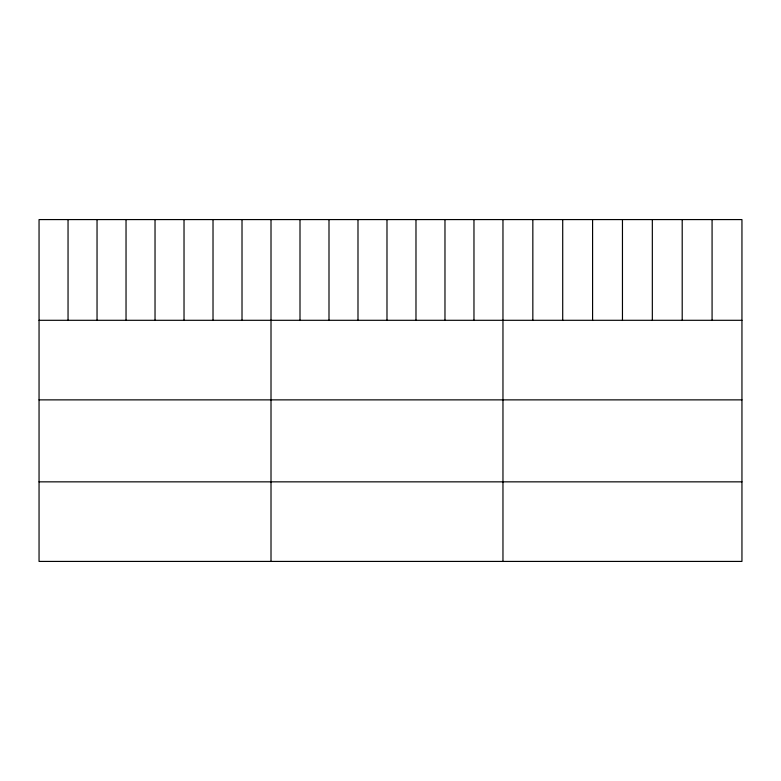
<?xml version="1.0" encoding="UTF-8"?>
<svg xmlns="http://www.w3.org/2000/svg" width="781" height="781" viewBox="0 0 781 781"><rect width="100%" height="100%" fill="white"/><g stroke="black" fill="none" stroke-linecap="round" stroke-linejoin="round"><path stroke-width="1.17" d="M741.95 320.298L741.95 561.422L39.05 561.422L39.05 219.578L741.95 219.578L741.95 320.298L39.05 320.298M39.05 399.872L741.95 399.872M39.05 481.848L741.95 481.848M712.077 219.578L712.077 320.298M682.203 219.578L682.203 320.298M652.33 219.578L652.33 320.298M622.457 219.578L622.457 320.298M592.584 219.578L592.584 320.298M562.71 219.578L562.71 320.298M532.837 219.578L532.837 320.298M502.964 219.578L502.964 561.422M473.969 219.578L473.969 320.298M444.975 219.578L444.975 320.298M415.98 219.578L415.98 320.298M386.985 219.578L386.985 320.298M357.991 219.578L357.991 320.298M328.996 219.578L328.996 320.298M300.002 219.578L300.002 320.298M271.007 219.578L271.007 561.422M242.012 219.578L242.012 320.298M213.018 219.578L213.018 320.298M184.023 219.578L184.023 320.298M155.029 219.578L155.029 320.298M126.034 219.578L126.034 320.298M97.039 219.578L97.039 320.298M68.045 219.578L68.045 320.298"/></g></svg>
